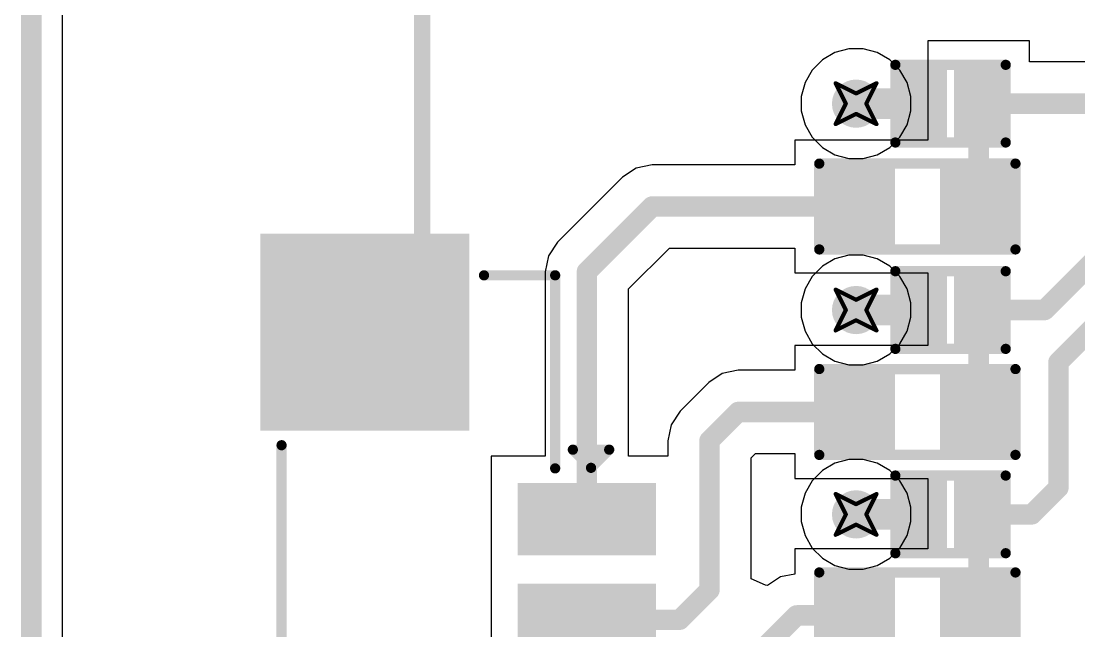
# Model space of a CAD drawing. Header units: inches. Extents: x -36 to 349, y -11 to 240.
# Drawn here: x -6.63 to 6.52, y 47.05 to 54.62 of the extents above; entities that cross this region are included whole.
import ezdxf

# ---------------------------------------------------------------- set-up
doc = ezdxf.new("R2010")
doc.units = ezdxf.units.IN
for name, color, linetype in [('Board Outline', 216, 'Continuous'), ('Bottom Layer', 5, 'Continuous'), ('Drill Drawing', 1, 'Continuous'), ('Layer 1', 16, 'Continuous'), ('Layer 2', 76, 'Continuous'), ('Top Layer', 1, 'Continuous'), ('Top Overlay', 2, 'Continuous'), ('Top Paste', 8, 'Continuous'), ('Top Solder', 216, 'Continuous'), ('Via Holes', 16, 'Continuous')]:
    doc.layers.add(name, color=color, linetype=linetype)

# ---------------------------------------------------------------- blocks, each defined once
blk = doc.blocks.new('R___0603_80')
at = {"layer": 'Top Layer'}
for points in [[(-0.3810127, 0.44447714), (-0.3810127, -0.44452286), (-1.1430127, -0.44452286), (-1.1430127, 0.44447714)], [(1.1429873, 0.44447714), (1.1429873, -0.44452286), (0.3809873, -0.44452286), (0.3809873, 0.44447714)]]:
    blk.add_hatch(color=1, dxfattribs=at).paths.add_polyline_path(points)
at = {"layer": 'Top Paste'}
for points in [[(-0.3810127, 0.44447714), (-0.3810127, -0.44452286), (-1.1430127, -0.44452286), (-1.1430127, 0.44447714)], [(1.1429873, 0.44447714), (1.1429873, -0.44452286), (0.3809873, -0.44452286), (0.3809873, 0.44447714)]]:
    blk.add_hatch(color=8, dxfattribs=at).paths.add_polyline_path(points)
at = {"layer": 'Top Solder'}
for points in [[(-0.2794127, 0.54607714), (-0.2794127, -0.54612286), (-1.2446127, -0.54612286), (-1.2446127, 0.54607714)], [(1.2445873, 0.54607714), (1.2445873, -0.54612286), (0.2793873, -0.54612286), (0.2793873, 0.54607714)]]:
    blk.add_hatch(color=216, dxfattribs=at).paths.add_polyline_path(points)
at = {"layer": 'Top Overlay'}
for points in [[(-1.2192127, 0.5333771399999999, 0.127, 0.127, 0), (-1.2192127, -0.5334228599999999, 0.127, 0.127, 0)], [(1.2191873, 0.5333771399999999, 0.127, 0.127, 0), (-1.2192127, 0.5333771399999999, 0.127, 0.127, 0)], [(1.2191873, 0.5333771399999999, 0.127, 0.127, 0), (1.2191873, -0.5334228599999999, 0.127, 0.127, 0)], [(1.2191873, -0.5334228599999999, 0.127, 0.127, 0), (-1.2192127, -0.5334228599999999, 0.127, 0.127, 0)]]:
    blk.add_lwpolyline(points, format="xyseb", dxfattribs=at)
for points in [[(-1.2509627, 0.5333771399999999, 0.0635, 0.0635, 1), (-1.1874627, 0.5333771399999999, 0.0635, 0.0635, 1)], [(-1.2509627, 0.5333771399999999, 0.0635, 0.0635, 1), (-1.1874627, 0.5333771399999999, 0.0635, 0.0635, 1)], [(1.1874373, 0.5333771399999999, 0.0635, 0.0635, 1), (1.2509373, 0.5333771399999999, 0.0635, 0.0635, 1)], [(1.1874373, 0.5333771399999999, 0.0635, 0.0635, 1), (1.2509373, 0.5333771399999999, 0.0635, 0.0635, 1)], [(-1.2509627, -0.5334228599999999, 0.0635, 0.0635, 1), (-1.1874627, -0.5334228599999999, 0.0635, 0.0635, 1)], [(-1.2509627, -0.5334228599999999, 0.0635, 0.0635, 1), (-1.1874627, -0.5334228599999999, 0.0635, 0.0635, 1)], [(1.1874373, -0.5334228599999999, 0.0635, 0.0635, 1), (1.2509373, -0.5334228599999999, 0.0635, 0.0635, 1)], [(1.1874373, -0.5334228599999999, 0.0635, 0.0635, 1), (1.2509373, -0.5334228599999999, 0.0635, 0.0635, 1)]]:
    blk.add_lwpolyline(points, format="xyseb", close=True, dxfattribs=at)
blk = doc.blocks.new('R___0603_81')
at = {"layer": 'Top Layer'}
for points in [[(-0.3810127, 0.4444746), (-0.3810127, -0.4445254), (-1.1430127, -0.4445254), (-1.1430127, 0.4444746)], [(1.1429873, 0.4444746), (1.1429873, -0.4445254), (0.3809873, -0.4445254), (0.3809873, 0.4444746)]]:
    blk.add_hatch(color=1, dxfattribs=at).paths.add_polyline_path(points)
at = {"layer": 'Top Paste'}
for points in [[(-0.3810127, 0.4444746), (-0.3810127, -0.4445254), (-1.1430127, -0.4445254), (-1.1430127, 0.4444746)], [(1.1429873, 0.4444746), (1.1429873, -0.4445254), (0.3809873, -0.4445254), (0.3809873, 0.4444746)]]:
    blk.add_hatch(color=8, dxfattribs=at).paths.add_polyline_path(points)
at = {"layer": 'Top Solder'}
for points in [[(-0.2794127, 0.5460746), (-0.2794127, -0.5461254), (-1.2446127, -0.5461254), (-1.2446127, 0.5460746)], [(1.2445873, 0.5460746), (1.2445873, -0.5461254), (0.2793873, -0.5461254), (0.2793873, 0.5460746)]]:
    blk.add_hatch(color=216, dxfattribs=at).paths.add_polyline_path(points)
at = {"layer": 'Top Overlay'}
for points in [[(-1.2192127, 0.5333746, 0.127, 0.127, 0), (-1.2192127, -0.5334253999999999, 0.127, 0.127, 0)], [(1.2191873, 0.5333746, 0.127, 0.127, 0), (-1.2192127, 0.5333746, 0.127, 0.127, 0)], [(1.2191873, 0.5333746, 0.127, 0.127, 0), (1.2191873, -0.5334253999999999, 0.127, 0.127, 0)], [(1.2191873, -0.5334253999999999, 0.127, 0.127, 0), (-1.2192127, -0.5334253999999999, 0.127, 0.127, 0)]]:
    blk.add_lwpolyline(points, format="xyseb", dxfattribs=at)
for points in [[(-1.2509627, 0.5333746, 0.0635, 0.0635, 1), (-1.1874627, 0.5333746, 0.0635, 0.0635, 1)], [(-1.2509627, 0.5333746, 0.0635, 0.0635, 1), (-1.1874627, 0.5333746, 0.0635, 0.0635, 1)], [(1.1874373, 0.5333746, 0.0635, 0.0635, 1), (1.2509373, 0.5333746, 0.0635, 0.0635, 1)], [(1.1874373, 0.5333746, 0.0635, 0.0635, 1), (1.2509373, 0.5333746, 0.0635, 0.0635, 1)], [(-1.2509627, -0.5334253999999999, 0.0635, 0.0635, 1), (-1.1874627, -0.5334253999999999, 0.0635, 0.0635, 1)], [(-1.2509627, -0.5334253999999999, 0.0635, 0.0635, 1), (-1.1874627, -0.5334253999999999, 0.0635, 0.0635, 1)], [(1.1874373, -0.5334253999999999, 0.0635, 0.0635, 1), (1.2509373, -0.5334253999999999, 0.0635, 0.0635, 1)], [(1.1874373, -0.5334253999999999, 0.0635, 0.0635, 1), (1.2509373, -0.5334253999999999, 0.0635, 0.0635, 1)]]:
    blk.add_lwpolyline(points, format="xyseb", close=True, dxfattribs=at)
blk = doc.blocks.new('R___0603_82')
at = {"layer": 'Top Layer'}
for points in [[(-0.3810127, 0.44452286), (-0.3810127, -0.44447714), (-1.1430127, -0.44447714), (-1.1430127, 0.44452286)], [(1.1429873, 0.44452286), (1.1429873, -0.44447714), (0.3809873, -0.44447714), (0.3809873, 0.44452286)]]:
    blk.add_hatch(color=1, dxfattribs=at).paths.add_polyline_path(points)
at = {"layer": 'Top Paste'}
for points in [[(-0.3810127, 0.44452286), (-0.3810127, -0.44447714), (-1.1430127, -0.44447714), (-1.1430127, 0.44452286)], [(1.1429873, 0.44452286), (1.1429873, -0.44447714), (0.3809873, -0.44447714), (0.3809873, 0.44452286)]]:
    blk.add_hatch(color=8, dxfattribs=at).paths.add_polyline_path(points)
at = {"layer": 'Top Solder'}
for points in [[(-0.2794127, 0.54612286), (-0.2794127, -0.54607714), (-1.2446127, -0.54607714), (-1.2446127, 0.54612286)], [(1.2445873, 0.54612286), (1.2445873, -0.54607714), (0.2793873, -0.54607714), (0.2793873, 0.54612286)]]:
    blk.add_hatch(color=216, dxfattribs=at).paths.add_polyline_path(points)
at = {"layer": 'Top Overlay'}
for points in [[(-1.2192127, 0.5334228599999999, 0.127, 0.127, 0), (-1.2192127, -0.5333771399999999, 0.127, 0.127, 0)], [(1.2191873, 0.5334228599999999, 0.127, 0.127, 0), (-1.2192127, 0.5334228599999999, 0.127, 0.127, 0)], [(1.2191873, 0.5334228599999999, 0.127, 0.127, 0), (1.2191873, -0.5333771399999999, 0.127, 0.127, 0)], [(1.2191873, -0.5333771399999999, 0.127, 0.127, 0), (-1.2192127, -0.5333771399999999, 0.127, 0.127, 0)]]:
    blk.add_lwpolyline(points, format="xyseb", dxfattribs=at)
for points in [[(-1.2509627, 0.5334228599999999, 0.0635, 0.0635, 1), (-1.1874627, 0.5334228599999999, 0.0635, 0.0635, 1)], [(-1.2509627, 0.5334228599999999, 0.0635, 0.0635, 1), (-1.1874627, 0.5334228599999999, 0.0635, 0.0635, 1)], [(1.1874373, 0.5334228599999999, 0.0635, 0.0635, 1), (1.2509373, 0.5334228599999999, 0.0635, 0.0635, 1)], [(1.1874373, 0.5334228599999999, 0.0635, 0.0635, 1), (1.2509373, 0.5334228599999999, 0.0635, 0.0635, 1)], [(-1.2509627, -0.5333771399999999, 0.0635, 0.0635, 1), (-1.1874627, -0.5333771399999999, 0.0635, 0.0635, 1)], [(-1.2509627, -0.5333771399999999, 0.0635, 0.0635, 1), (-1.1874627, -0.5333771399999999, 0.0635, 0.0635, 1)], [(1.1874373, -0.5333771399999999, 0.0635, 0.0635, 1), (1.2509373, -0.5333771399999999, 0.0635, 0.0635, 1)], [(1.1874373, -0.5333771399999999, 0.0635, 0.0635, 1), (1.2509373, -0.5333771399999999, 0.0635, 0.0635, 1)]]:
    blk.add_lwpolyline(points, format="xyseb", close=True, dxfattribs=at)
blk = doc.blocks.new('HC_1_25_12PLT_334')
at = {"layer": 'Top Layer'}
for points in [[(-7.274948619999999, 2.1899499), (-6.47495022, 2.1899499), (-6.47495022, 0.5699379), (-7.274948619999999, 0.5699379)], [(-6.02491302, 2.1899499), (-5.22491462, 2.1899499), (-5.22491462, 0.5699379), (-6.02491302, 0.5699379)], [(-10.37496782, -0.1300734), (-8.02495982, -0.1300734), (-8.02495982, -2.6300684), (-10.37496782, -2.6300684)]]:
    blk.add_hatch(color=1, dxfattribs=at).paths.add_polyline_path(points)
at = {"layer": 'Top Paste'}
for points in [[(-7.274948619999999, 2.1899499), (-6.47495022, 2.1899499), (-6.47495022, 0.5699379), (-7.274948619999999, 0.5699379)], [(-6.02491302, 2.1899499), (-5.22491462, 2.1899499), (-5.22491462, 0.5699379), (-6.02491302, 0.5699379)], [(-10.37496782, -0.1300734), (-8.02495982, -0.1300734), (-8.02495982, -2.6300684), (-10.37496782, -2.6300684)]]:
    blk.add_hatch(color=8, dxfattribs=at).paths.add_polyline_path(points)
at = {"layer": 'Top Solder'}
for points in [[(-7.324961219999999, 2.2399625), (-6.42493762, 2.2399625), (-6.42493762, 0.5199253), (-7.324961219999999, 0.5199253)], [(-6.07492562, 2.2399625), (-5.17490202, 2.2399625), (-5.17490202, 0.5199253), (-6.07492562, 0.5199253)], [(-10.42498042, -0.08006079999999999), (-7.974947219999999, -0.08006079999999999), (-7.974947219999999, -2.680081), (-10.42498042, -2.680081)]]:
    blk.add_hatch(color=216, dxfattribs=at).paths.add_polyline_path(points)
at = {"layer": 'Top Overlay'}
for points in [[(-7.512743420000001, 1.4307439, 0.127, 0.127, 0), (-7.738549419999999, 1.6565499, 0.127, 0.127, 0)], [(-7.738549419999999, 1.2049379, 0.127, 0.127, 0), (-7.738549419999999, 1.6565499, 0.127, 0.127, 0)], [(-7.738549419999999, 1.2049379, 0.127, 0.127, 0), (-7.512743420000001, 1.4307439, 0.127, 0.127, 0)], [(-9.90588062, 0.1010539, 0.127, 0.127, 0), (-9.90593142, 0.9849230999999999, 0.127, 0.127, 0)], [(-7.506139419999999, 0.9849230999999999, 0.127, 0.127, 0), (-9.90588062, 0.9849230999999999, 0.127, 0.127, 0)], [(7.793906179999999, -2.4150193, 0.127, 0.127, 0), (-7.793921419999999, -2.4150193, 0.127, 0.127, 0)]]:
    blk.add_lwpolyline(points, format="xyseb", dxfattribs=at)
for points in [[(-7.77029942, 1.6565499, 0.0635, 0.0635, 1), (-7.706799419999999, 1.6565499, 0.0635, 0.0635, 1)], [(-7.77029942, 1.6565499, 0.0635, 0.0635, 1), (-7.706799419999999, 1.6565499, 0.0635, 0.0635, 1)], [(-7.544493419999999, 1.4307439, 0.0635, 0.0635, 1), (-7.480993419999999, 1.4307439, 0.0635, 0.0635, 1)], [(-7.544493419999999, 1.4307439, 0.0635, 0.0635, 1), (-7.480993419999999, 1.4307439, 0.0635, 0.0635, 1)], [(-7.77029942, 1.2049379, 0.0635, 0.0635, 1), (-7.706799419999999, 1.2049379, 0.0635, 0.0635, 1)], [(-7.77029942, 1.2049379, 0.0635, 0.0635, 1), (-7.706799419999999, 1.2049379, 0.0635, 0.0635, 1)], [(-9.93768142, 0.9849230999999999, 0.0635, 0.0635, 1), (-9.87418142, 0.9849230999999999, 0.0635, 0.0635, 1)], [(-9.93763062, 0.9849230999999999, 0.0635, 0.0635, 1), (-9.874130619999999, 0.9849230999999999, 0.0635, 0.0635, 1)], [(-7.53788942, 0.9849230999999999, 0.0635, 0.0635, 1), (-7.47438942, 0.9849230999999999, 0.0635, 0.0635, 1)], [(-9.93763062, 0.1010539, 0.0635, 0.0635, 1), (-9.874130619999999, 0.1010539, 0.0635, 0.0635, 1)], [(-7.82567142, -2.4150193, 0.0635, 0.0635, 1), (-7.76217142, -2.4150193, 0.0635, 0.0635, 1)]]:
    blk.add_lwpolyline(points, format="xyseb", close=True, dxfattribs=at)
blk = doc.blocks.new('SOD_882_B__D___________382')
at = {"layer": 'Top Layer'}
for points in [[(-0.10000996, -0.3999750699999999), (-0.60000896, -0.3999750699999999), (-0.60000896, 0.40002587), (-0.10000996, 0.40002587)], [(0.60001404, -0.3999750699999999), (0.10001504, -0.3999750699999999), (0.10001504, 0.40002587), (0.60001404, 0.40002587)]]:
    blk.add_hatch(color=1, dxfattribs=at).paths.add_polyline_path(points)
at = {"layer": 'Top Paste'}
for points in [[(-0.10000996, -0.3999750699999999), (-0.60000896, -0.3999750699999999), (-0.60000896, 0.40002587), (-0.10000996, 0.40002587)], [(0.60001404, -0.3999750699999999), (0.10001504, -0.3999750699999999), (0.10001504, 0.40002587), (0.60001404, 0.40002587)]]:
    blk.add_hatch(color=8, dxfattribs=at).paths.add_polyline_path(points)
at = {"layer": 'Top Solder'}
for points in [[(-0.04500880000000007, -0.45497623), (-0.65501012, -0.4549762299999999), (-0.6550101199999999, 0.45502703), (-0.04500879999999993, 0.4550270299999999)], [(0.6550151999999999, -0.45497623), (0.04501387999999992, -0.4549762299999999), (0.04501388000000007, 0.45502703), (0.6550152, 0.4550270299999999)]]:
    blk.add_hatch(color=216, dxfattribs=at).paths.add_polyline_path(points)
at = {"layer": 'Top Overlay'}
for points in [[(-0.68579746, 0.4826254, 0.127, 0.127, 0), (0.68580254, 0.4826254, 0.127, 0.127, 0)], [(-0.68579746, -0.4825745999999999, 0.127, 0.127, 0), (-0.68579746, 0.4826254, 0.127, 0.127, 0)], [(0.68580254, -0.4825745999999999, 0.127, 0.127, 0), (0.68580254, 0.4826254, 0.127, 0.127, 0)], [(-0.68579746, -0.4825745999999999, 0.127, 0.127, 0), (0.68580254, -0.4825745999999999, 0.127, 0.127, 0)]]:
    blk.add_lwpolyline(points, format="xyseb", dxfattribs=at)
for points in [[(-0.71754746, 0.4826254, 0.0635, 0.0635, 1), (-0.6540474599999999, 0.4826254, 0.0635, 0.0635, 1)], [(-0.71754746, 0.4826254, 0.0635, 0.0635, 1), (-0.6540474599999999, 0.4826254, 0.0635, 0.0635, 1)], [(0.65405254, 0.4826254, 0.0635, 0.0635, 1), (0.71755254, 0.4826254, 0.0635, 0.0635, 1)], [(0.65405254, 0.4826254, 0.0635, 0.0635, 1), (0.71755254, 0.4826254, 0.0635, 0.0635, 1)], [(-0.71754746, -0.4825745999999999, 0.0635, 0.0635, 1), (-0.6540474599999999, -0.4825745999999999, 0.0635, 0.0635, 1)], [(-0.71754746, -0.4825745999999999, 0.0635, 0.0635, 1), (-0.6540474599999999, -0.4825745999999999, 0.0635, 0.0635, 1)], [(0.65405254, -0.4825745999999999, 0.0635, 0.0635, 1), (0.71755254, -0.4825745999999999, 0.0635, 0.0635, 1)], [(0.65405254, -0.4825745999999999, 0.0635, 0.0635, 1), (0.71755254, -0.4825745999999999, 0.0635, 0.0635, 1)]]:
    blk.add_lwpolyline(points, format="xyseb", close=True, dxfattribs=at)
blk = doc.blocks.new('SOD_882_B__D___________383')
at = {"layer": 'Top Layer'}
for points in [[(-0.10000996, -0.3999750699999999), (-0.60000896, -0.3999750699999999), (-0.60000896, 0.40002587), (-0.10000996, 0.40002587)], [(0.60001404, -0.3999750699999999), (0.10001504, -0.3999750699999999), (0.10001504, 0.40002587), (0.60001404, 0.40002587)]]:
    blk.add_hatch(color=1, dxfattribs=at).paths.add_polyline_path(points)
at = {"layer": 'Top Paste'}
for points in [[(-0.10000996, -0.3999750699999999), (-0.60000896, -0.3999750699999999), (-0.60000896, 0.40002587), (-0.10000996, 0.40002587)], [(0.60001404, -0.3999750699999999), (0.10001504, -0.3999750699999999), (0.10001504, 0.40002587), (0.60001404, 0.40002587)]]:
    blk.add_hatch(color=8, dxfattribs=at).paths.add_polyline_path(points)
at = {"layer": 'Top Solder'}
for points in [[(-0.04500880000000007, -0.45497623), (-0.65501012, -0.4549762299999999), (-0.6550101199999999, 0.45502703), (-0.04500879999999993, 0.4550270299999999)], [(0.6550151999999999, -0.45497623), (0.04501387999999992, -0.4549762299999999), (0.04501388000000007, 0.45502703), (0.6550152, 0.4550270299999999)]]:
    blk.add_hatch(color=216, dxfattribs=at).paths.add_polyline_path(points)
at = {"layer": 'Top Overlay'}
for points in [[(-0.68579746, 0.4826254, 0.127, 0.127, 0), (0.68580254, 0.4826254, 0.127, 0.127, 0)], [(-0.68579746, -0.4825745999999999, 0.127, 0.127, 0), (-0.68579746, 0.4826254, 0.127, 0.127, 0)], [(0.68580254, -0.4825745999999999, 0.127, 0.127, 0), (0.68580254, 0.4826254, 0.127, 0.127, 0)], [(-0.68579746, -0.4825745999999999, 0.127, 0.127, 0), (0.68580254, -0.4825745999999999, 0.127, 0.127, 0)]]:
    blk.add_lwpolyline(points, format="xyseb", dxfattribs=at)
for points in [[(-0.71754746, 0.4826254, 0.0635, 0.0635, 1), (-0.6540474599999999, 0.4826254, 0.0635, 0.0635, 1)], [(-0.71754746, 0.4826254, 0.0635, 0.0635, 1), (-0.6540474599999999, 0.4826254, 0.0635, 0.0635, 1)], [(0.65405254, 0.4826254, 0.0635, 0.0635, 1), (0.71755254, 0.4826254, 0.0635, 0.0635, 1)], [(0.65405254, 0.4826254, 0.0635, 0.0635, 1), (0.71755254, 0.4826254, 0.0635, 0.0635, 1)], [(-0.71754746, -0.4825745999999999, 0.0635, 0.0635, 1), (-0.6540474599999999, -0.4825745999999999, 0.0635, 0.0635, 1)], [(-0.71754746, -0.4825745999999999, 0.0635, 0.0635, 1), (-0.6540474599999999, -0.4825745999999999, 0.0635, 0.0635, 1)], [(0.65405254, -0.4825745999999999, 0.0635, 0.0635, 1), (0.71755254, -0.4825745999999999, 0.0635, 0.0635, 1)], [(0.65405254, -0.4825745999999999, 0.0635, 0.0635, 1), (0.71755254, -0.4825745999999999, 0.0635, 0.0635, 1)]]:
    blk.add_lwpolyline(points, format="xyseb", close=True, dxfattribs=at)
blk = doc.blocks.new('SOD_882_B__D___________384')
at = {"layer": 'Top Layer'}
for points in [[(-0.10000996, -0.3999750699999999), (-0.60000896, -0.3999750699999999), (-0.60000896, 0.40002587), (-0.10000996, 0.40002587)], [(0.60001404, -0.3999750699999999), (0.10001504, -0.3999750699999999), (0.10001504, 0.40002587), (0.60001404, 0.40002587)]]:
    blk.add_hatch(color=1, dxfattribs=at).paths.add_polyline_path(points)
at = {"layer": 'Top Paste'}
for points in [[(-0.10000996, -0.3999750699999999), (-0.60000896, -0.3999750699999999), (-0.60000896, 0.40002587), (-0.10000996, 0.40002587)], [(0.60001404, -0.3999750699999999), (0.10001504, -0.3999750699999999), (0.10001504, 0.40002587), (0.60001404, 0.40002587)]]:
    blk.add_hatch(color=8, dxfattribs=at).paths.add_polyline_path(points)
at = {"layer": 'Top Solder'}
for points in [[(-0.04500880000000007, -0.45497623), (-0.65501012, -0.4549762299999999), (-0.6550101199999999, 0.45502703), (-0.04500879999999993, 0.4550270299999999)], [(0.6550151999999999, -0.45497623), (0.04501387999999992, -0.4549762299999999), (0.04501388000000007, 0.45502703), (0.6550152, 0.4550270299999999)]]:
    blk.add_hatch(color=216, dxfattribs=at).paths.add_polyline_path(points)
at = {"layer": 'Top Overlay'}
for points in [[(-0.68579746, 0.4826254, 0.127, 0.127, 0), (0.68580254, 0.4826254, 0.127, 0.127, 0)], [(-0.68579746, -0.4825745999999999, 0.127, 0.127, 0), (-0.68579746, 0.4826254, 0.127, 0.127, 0)], [(0.68580254, -0.4825745999999999, 0.127, 0.127, 0), (0.68580254, 0.4826254, 0.127, 0.127, 0)], [(-0.68579746, -0.4825745999999999, 0.127, 0.127, 0), (0.68580254, -0.4825745999999999, 0.127, 0.127, 0)]]:
    blk.add_lwpolyline(points, format="xyseb", dxfattribs=at)
for points in [[(-0.71754746, 0.4826254, 0.0635, 0.0635, 1), (-0.6540474599999999, 0.4826254, 0.0635, 0.0635, 1)], [(-0.71754746, 0.4826254, 0.0635, 0.0635, 1), (-0.6540474599999999, 0.4826254, 0.0635, 0.0635, 1)], [(0.65405254, 0.4826254, 0.0635, 0.0635, 1), (0.71755254, 0.4826254, 0.0635, 0.0635, 1)], [(0.65405254, 0.4826254, 0.0635, 0.0635, 1), (0.71755254, 0.4826254, 0.0635, 0.0635, 1)], [(-0.71754746, -0.4825745999999999, 0.0635, 0.0635, 1), (-0.6540474599999999, -0.4825745999999999, 0.0635, 0.0635, 1)], [(-0.71754746, -0.4825745999999999, 0.0635, 0.0635, 1), (-0.6540474599999999, -0.4825745999999999, 0.0635, 0.0635, 1)], [(0.65405254, -0.4825745999999999, 0.0635, 0.0635, 1), (0.71755254, -0.4825745999999999, 0.0635, 0.0635, 1)], [(0.65405254, -0.4825745999999999, 0.0635, 0.0635, 1), (0.71755254, -0.4825745999999999, 0.0635, 0.0635, 1)]]:
    blk.add_lwpolyline(points, format="xyseb", close=True, dxfattribs=at)

msp = doc.modelspace()

# ---------------------------------------------------------------- hatches: boundary and pattern name
at = {"layer": 'Bottom Layer'}
h = msp.add_hatch(color=5, dxfattribs=at)
edge = h.paths.add_edge_path()
edge.add_arc((3.74874282, 53.59919176), 0.2999994, 0, 360)
h = msp.add_hatch(color=5, dxfattribs=at)
edge = h.paths.add_edge_path()
edge.add_arc((3.74874282, 51.03379175999999), 0.2999994, 0, 360)
h = msp.add_hatch(color=5, dxfattribs=at)
edge = h.paths.add_edge_path()
edge.add_arc((3.74874282, 48.49379175999999), 0.2999994, 0, 360)
at = {"layer": 'Layer 1'}
h = msp.add_hatch(color=16, dxfattribs=at)
edge = h.paths.add_edge_path()
edge.add_arc((3.74874282, 53.59919176), 0.2999994, 0, 360)
h = msp.add_hatch(color=16, dxfattribs=at)
edge = h.paths.add_edge_path()
edge.add_arc((3.74874282, 51.03379175999999), 0.2999994, 0, 360)
h = msp.add_hatch(color=16, dxfattribs=at)
edge = h.paths.add_edge_path()
edge.add_arc((3.74874282, 48.49379175999999), 0.2999994, 0, 360)
at = {"layer": 'Layer 2'}
h = msp.add_hatch(color=76, dxfattribs=at)
edge = h.paths.add_edge_path()
edge.add_arc((3.74874282, 53.59919176), 0.2999994, 0, 360)
h = msp.add_hatch(color=76, dxfattribs=at)
edge = h.paths.add_edge_path()
edge.add_arc((3.74874282, 51.03379175999999), 0.2999994, 0, 360)
h = msp.add_hatch(color=76, dxfattribs=at)
edge = h.paths.add_edge_path()
edge.add_arc((3.74874282, 48.49379175999999), 0.2999994, 0, 360)
at = {"layer": 'Top Layer'}
h = msp.add_hatch(color=1, dxfattribs=at)
edge = h.paths.add_edge_path()
edge.add_arc((3.74874282, 53.59919176), 0.2999994, 0, 360)
h = msp.add_hatch(color=1, dxfattribs=at)
edge = h.paths.add_edge_path()
edge.add_arc((3.74874282, 51.03379175999999), 0.2999994, 0, 360)
h = msp.add_hatch(color=1, dxfattribs=at)
edge = h.paths.add_edge_path()
edge.add_arc((3.74874282, 48.49379175999999), 0.2999994, 0, 360)
at = {"layer": 'Via Holes'}
h = msp.add_hatch(color=7, dxfattribs=at)
edge = h.paths.add_edge_path()
edge.add_arc((3.74874282, 53.59919176), 0.1499997, 0, 360)
h = msp.add_hatch(color=7, dxfattribs=at)
edge = h.paths.add_edge_path()
edge.add_arc((3.74874282, 51.03379175999999), 0.1499997, 0, 360)
h = msp.add_hatch(color=7, dxfattribs=at)
edge = h.paths.add_edge_path()
edge.add_arc((3.74874282, 48.49379175999999), 0.1499997, 0, 360)

# ---------------------------------------------------------------- linework, layer by layer
at = {"layer": 'Board Outline'}
msp.add_lwpolyline([(-6.500014940000001, -7.020910519999999, 0.254, 0.254, 0), (-6.500014940000001, 123.00003086, 0.254, 0.254, 0)], format="xyseb", dxfattribs=at)
at = {"layer": 'Bottom Layer'}
msp.add_line((-6.11156258, -7.020910519999999), (-6.11156258, 56.08414741999999), dxfattribs=at)
at = {"layer": 'Drill Drawing'}
for points in [[(3.49474282, 53.85319175999999, 0.0508, 0.0508, 0), (3.74874282, 53.72619176, 0.0508, 0.0508, 0)], [(3.49474282, 53.85319175999999, 0.0508, 0.0508, 0), (3.62174282, 53.59919176, 0.0508, 0.0508, 0)], [(3.74874282, 53.72619176, 0.0508, 0.0508, 0), (4.002742819999999, 53.85319175999999, 0.0508, 0.0508, 0)], [(3.87574282, 53.59919176, 0.0508, 0.0508, 0), (4.002742819999999, 53.85319175999999, 0.0508, 0.0508, 0)], [(3.49474282, 53.34519176, 0.0508, 0.0508, 0), (3.62174282, 53.59919176, 0.0508, 0.0508, 0)], [(3.49474282, 53.34519176, 0.0508, 0.0508, 0), (3.74874282, 53.47219175999999, 0.0508, 0.0508, 0)], [(3.74874282, 53.47219175999999, 0.0508, 0.0508, 0), (4.002742819999999, 53.34519176, 0.0508, 0.0508, 0)], [(3.87574282, 53.59919176, 0.0508, 0.0508, 0), (4.002742819999999, 53.34519176, 0.0508, 0.0508, 0)], [(3.49474282, 51.28779176, 0.0508, 0.0508, 0), (3.74874282, 51.16079176, 0.0508, 0.0508, 0)], [(3.49474282, 51.28779176, 0.0508, 0.0508, 0), (3.62174282, 51.03379175999999, 0.0508, 0.0508, 0)], [(3.74874282, 51.16079176, 0.0508, 0.0508, 0), (4.002742819999999, 51.28779176, 0.0508, 0.0508, 0)], [(3.87574282, 51.03379175999999, 0.0508, 0.0508, 0), (4.002742819999999, 51.28779176, 0.0508, 0.0508, 0)], [(3.49474282, 50.77979175999999, 0.0508, 0.0508, 0), (3.62174282, 51.03379175999999, 0.0508, 0.0508, 0)], [(3.87574282, 51.03379175999999, 0.0508, 0.0508, 0), (4.002742819999999, 50.77979175999999, 0.0508, 0.0508, 0)], [(3.49474282, 50.77979175999999, 0.0508, 0.0508, 0), (3.74874282, 50.90679176, 0.0508, 0.0508, 0)], [(3.74874282, 50.90679176, 0.0508, 0.0508, 0), (4.002742819999999, 50.77979175999999, 0.0508, 0.0508, 0)], [(3.49474282, 48.74779176, 0.0508, 0.0508, 0), (3.74874282, 48.62079176, 0.0508, 0.0508, 0)], [(3.49474282, 48.74779176, 0.0508, 0.0508, 0), (3.62174282, 48.49379175999999, 0.0508, 0.0508, 0)], [(3.74874282, 48.62079176, 0.0508, 0.0508, 0), (4.002742819999999, 48.74779176, 0.0508, 0.0508, 0)], [(3.87574282, 48.49379175999999, 0.0508, 0.0508, 0), (4.002742819999999, 48.74779176, 0.0508, 0.0508, 0)], [(3.49474282, 48.23979176, 0.0508, 0.0508, 0), (3.62174282, 48.49379175999999, 0.0508, 0.0508, 0)], [(3.87574282, 48.49379175999999, 0.0508, 0.0508, 0), (4.002742819999999, 48.23979176, 0.0508, 0.0508, 0)], [(3.49474282, 48.23979176, 0.0508, 0.0508, 0), (3.74874282, 48.36679176, 0.0508, 0.0508, 0)], [(3.74874282, 48.36679176, 0.0508, 0.0508, 0), (4.002742819999999, 48.23979176, 0.0508, 0.0508, 0)]]:
    msp.add_lwpolyline(points, format="xyseb", dxfattribs=at)
for points in [[(3.48204282, 53.85319175999999, 0.0254, 0.0254, 1), (3.50744282, 53.85319175999999, 0.0254, 0.0254, 1)], [(3.48204282, 53.85319175999999, 0.0254, 0.0254, 1), (3.50744282, 53.85319175999999, 0.0254, 0.0254, 1)], [(3.990042819999999, 53.85319175999999, 0.0254, 0.0254, 1), (4.01544282, 53.85319175999999, 0.0254, 0.0254, 1)], [(3.990042819999999, 53.85319175999999, 0.0254, 0.0254, 1), (4.01544282, 53.85319175999999, 0.0254, 0.0254, 1)], [(3.73604282, 53.72619176, 0.0254, 0.0254, 1), (3.76144282, 53.72619176, 0.0254, 0.0254, 1)], [(3.73604282, 53.72619176, 0.0254, 0.0254, 1), (3.76144282, 53.72619176, 0.0254, 0.0254, 1)], [(3.60904282, 53.59919176, 0.0254, 0.0254, 1), (3.63444282, 53.59919176, 0.0254, 0.0254, 1)], [(3.60904282, 53.59919176, 0.0254, 0.0254, 1), (3.63444282, 53.59919176, 0.0254, 0.0254, 1)], [(3.73604282, 53.47219175999999, 0.0254, 0.0254, 1), (3.76144282, 53.47219175999999, 0.0254, 0.0254, 1)], [(3.73604282, 53.47219175999999, 0.0254, 0.0254, 1), (3.76144282, 53.47219175999999, 0.0254, 0.0254, 1)], [(3.86304282, 53.59919176, 0.0254, 0.0254, 1), (3.88844282, 53.59919176, 0.0254, 0.0254, 1)], [(3.86304282, 53.59919176, 0.0254, 0.0254, 1), (3.88844282, 53.59919176, 0.0254, 0.0254, 1)], [(3.48204282, 53.34519176, 0.0254, 0.0254, 1), (3.50744282, 53.34519176, 0.0254, 0.0254, 1)], [(3.48204282, 53.34519176, 0.0254, 0.0254, 1), (3.50744282, 53.34519176, 0.0254, 0.0254, 1)], [(3.990042819999999, 53.34519176, 0.0254, 0.0254, 1), (4.01544282, 53.34519176, 0.0254, 0.0254, 1)], [(3.990042819999999, 53.34519176, 0.0254, 0.0254, 1), (4.01544282, 53.34519176, 0.0254, 0.0254, 1)], [(3.48204282, 51.28779176, 0.0254, 0.0254, 1), (3.50744282, 51.28779176, 0.0254, 0.0254, 1)], [(3.48204282, 51.28779176, 0.0254, 0.0254, 1), (3.50744282, 51.28779176, 0.0254, 0.0254, 1)], [(3.990042819999999, 51.28779176, 0.0254, 0.0254, 1), (4.01544282, 51.28779176, 0.0254, 0.0254, 1)], [(3.990042819999999, 51.28779176, 0.0254, 0.0254, 1), (4.01544282, 51.28779176, 0.0254, 0.0254, 1)], [(3.73604282, 51.16079176, 0.0254, 0.0254, 1), (3.76144282, 51.16079176, 0.0254, 0.0254, 1)], [(3.73604282, 51.16079176, 0.0254, 0.0254, 1), (3.76144282, 51.16079176, 0.0254, 0.0254, 1)], [(3.60904282, 51.03379175999999, 0.0254, 0.0254, 1), (3.63444282, 51.03379175999999, 0.0254, 0.0254, 1)], [(3.60904282, 51.03379175999999, 0.0254, 0.0254, 1), (3.63444282, 51.03379175999999, 0.0254, 0.0254, 1)], [(3.86304282, 51.03379175999999, 0.0254, 0.0254, 1), (3.88844282, 51.03379175999999, 0.0254, 0.0254, 1)], [(3.86304282, 51.03379175999999, 0.0254, 0.0254, 1), (3.88844282, 51.03379175999999, 0.0254, 0.0254, 1)], [(3.73604282, 50.90679176, 0.0254, 0.0254, 1), (3.76144282, 50.90679176, 0.0254, 0.0254, 1)], [(3.73604282, 50.90679176, 0.0254, 0.0254, 1), (3.76144282, 50.90679176, 0.0254, 0.0254, 1)], [(3.48204282, 50.77979175999999, 0.0254, 0.0254, 1), (3.50744282, 50.77979175999999, 0.0254, 0.0254, 1)], [(3.48204282, 50.77979175999999, 0.0254, 0.0254, 1), (3.50744282, 50.77979175999999, 0.0254, 0.0254, 1)], [(3.990042819999999, 50.77979175999999, 0.0254, 0.0254, 1), (4.01544282, 50.77979175999999, 0.0254, 0.0254, 1)], [(3.990042819999999, 50.77979175999999, 0.0254, 0.0254, 1), (4.01544282, 50.77979175999999, 0.0254, 0.0254, 1)], [(3.48204282, 48.74779176, 0.0254, 0.0254, 1), (3.50744282, 48.74779176, 0.0254, 0.0254, 1)], [(3.48204282, 48.74779176, 0.0254, 0.0254, 1), (3.50744282, 48.74779176, 0.0254, 0.0254, 1)], [(3.990042819999999, 48.74779176, 0.0254, 0.0254, 1), (4.01544282, 48.74779176, 0.0254, 0.0254, 1)], [(3.990042819999999, 48.74779176, 0.0254, 0.0254, 1), (4.01544282, 48.74779176, 0.0254, 0.0254, 1)], [(3.73604282, 48.62079176, 0.0254, 0.0254, 1), (3.76144282, 48.62079176, 0.0254, 0.0254, 1)], [(3.73604282, 48.62079176, 0.0254, 0.0254, 1), (3.76144282, 48.62079176, 0.0254, 0.0254, 1)], [(3.60904282, 48.49379175999999, 0.0254, 0.0254, 1), (3.63444282, 48.49379175999999, 0.0254, 0.0254, 1)], [(3.60904282, 48.49379175999999, 0.0254, 0.0254, 1), (3.63444282, 48.49379175999999, 0.0254, 0.0254, 1)], [(3.86304282, 48.49379175999999, 0.0254, 0.0254, 1), (3.88844282, 48.49379175999999, 0.0254, 0.0254, 1)], [(3.86304282, 48.49379175999999, 0.0254, 0.0254, 1), (3.88844282, 48.49379175999999, 0.0254, 0.0254, 1)], [(3.73604282, 48.36679176, 0.0254, 0.0254, 1), (3.76144282, 48.36679176, 0.0254, 0.0254, 1)], [(3.73604282, 48.36679176, 0.0254, 0.0254, 1), (3.76144282, 48.36679176, 0.0254, 0.0254, 1)], [(3.48204282, 48.23979176, 0.0254, 0.0254, 1), (3.50744282, 48.23979176, 0.0254, 0.0254, 1)], [(3.48204282, 48.23979176, 0.0254, 0.0254, 1), (3.50744282, 48.23979176, 0.0254, 0.0254, 1)], [(3.990042819999999, 48.23979176, 0.0254, 0.0254, 1), (4.01544282, 48.23979176, 0.0254, 0.0254, 1)], [(3.990042819999999, 48.23979176, 0.0254, 0.0254, 1), (4.01544282, 48.23979176, 0.0254, 0.0254, 1)]]:
    msp.add_lwpolyline(points, format="xyseb", close=True, dxfattribs=at)
at = {"layer": 'Layer 1'}
msp.add_line((-6.11156258, -7.020910519999999), (-6.11156258, 123.00002832), dxfattribs=at)
at = {"layer": 'Layer 2'}
for p, q in [((-6.11156258, -7.020910519999999), (-6.11156258, 60.0202)), ((3.485885839999999, 54.23378281999999), (3.33059786, 54.14412844)), ((3.65908844, 54.28019116), (3.485885839999999, 54.23378281999999)), ((3.8383972, 54.28019116), (3.65908844, 54.28019116)), ((4.0115998, 54.23378281999999), (3.8383972, 54.28019116)), ((4.16688778, 54.14412844), (4.0115998, 54.23378281999999)), ((3.33059786, 54.14412844), (3.20380614, 54.01733672)), ((4.2936795, 54.01733672), (4.16688778, 54.14412844)), ((3.20380614, 54.01733672), (3.11415176, 53.86204874)), ((4.38333388, 53.86204874), (4.2936795, 54.01733672)), ((3.11415176, 53.86204874), (3.06774342, 53.68884614)), ((4.42974222, 53.68884614), (4.38333388, 53.86204874)), ((3.06774342, 53.68884614), (3.06774342, 53.50953738)), ((4.42974222, 53.50953738), (4.42974222, 53.68884614)), ((3.06774342, 53.50953738), (3.11415176, 53.33633477999999)), ((4.38333388, 53.33633477999999), (4.42974222, 53.50953738)), ((3.11415176, 53.33633477999999), (3.20380614, 53.1810468)), ((4.2936795, 53.1810468), (4.38333388, 53.33633477999999)), ((3.20380614, 53.1810468), (3.33059786, 53.05425507999999)), ((4.16688778, 53.05425507999999), (4.2936795, 53.1810468)), ((3.33059786, 53.05425507999999), (3.485885839999999, 52.9646007)), ((4.0115998, 52.9646007), (4.16688778, 53.05425507999999)), ((3.485885839999999, 52.9646007), (3.65908844, 52.91819235999999)), ((3.65908844, 52.91819235999999), (3.8383972, 52.91819235999999)), ((3.8383972, 52.91819235999999), (4.0115998, 52.9646007)), ((3.485885839999999, 51.66838281999999), (3.33059786, 51.57872844)), ((3.65908844, 51.71479116), (3.485885839999999, 51.66838281999999)), ((3.8383972, 51.71479116), (3.65908844, 51.71479116)), ((4.0115998, 51.66838281999999), (3.8383972, 51.71479116)), ((4.16688778, 51.57872844), (4.0115998, 51.66838281999999)), ((3.33059786, 51.57872844), (3.20380614, 51.45193672)), ((4.2936795, 51.45193672), (4.16688778, 51.57872844)), ((3.20380614, 51.45193672), (3.11415176, 51.29664873999999)), ((4.38333388, 51.29664873999999), (4.2936795, 51.45193672)), ((3.11415176, 51.29664873999999), (3.06774342, 51.12344613999999)), ((4.42974222, 51.12344613999999), (4.38333388, 51.29664873999999)), ((3.06774342, 51.12344613999999), (3.06774342, 50.94413738)), ((4.42974222, 50.94413738), (4.42974222, 51.12344613999999)), ((3.06774342, 50.94413738), (3.11415176, 50.77093478)), ((4.38333388, 50.77093478), (4.42974222, 50.94413738)), ((3.11415176, 50.77093478), (3.20380614, 50.6156468)), ((4.2936795, 50.6156468), (4.38333388, 50.77093478)), ((3.20380614, 50.6156468), (3.33059786, 50.48885508)), ((4.16688778, 50.48885508), (4.2936795, 50.6156468)), ((3.33059786, 50.48885508), (3.485885839999999, 50.39920069999999)), ((4.0115998, 50.39920069999999), (4.16688778, 50.48885508)), ((3.485885839999999, 50.39920069999999), (3.65908844, 50.35279236)), ((3.65908844, 50.35279236), (3.8383972, 50.35279236)), ((3.8383972, 50.35279236), (4.0115998, 50.39920069999999)), ((3.65908844, 49.17479116), (3.485885839999999, 49.12838282)), ((3.8383972, 49.17479116), (3.65908844, 49.17479116)), ((4.0115998, 49.12838282), (3.8383972, 49.17479116)), ((3.33059786, 49.03872843999999), (3.20380614, 48.91193671999999)), ((3.485885839999999, 49.12838282), (3.33059786, 49.03872843999999)), ((4.16688778, 49.03872843999999), (4.0115998, 49.12838282)), ((4.2936795, 48.91193671999999), (4.16688778, 49.03872843999999)), ((3.20380614, 48.91193671999999), (3.11415176, 48.75664874)), ((4.38333388, 48.75664874), (4.2936795, 48.91193671999999)), ((3.11415176, 48.75664874), (3.06774342, 48.58344614)), ((4.42974222, 48.58344614), (4.38333388, 48.75664874)), ((3.06774342, 48.58344614), (3.06774342, 48.40413738)), ((4.42974222, 48.40413738), (4.42974222, 48.58344614)), ((3.06774342, 48.40413738), (3.11415176, 48.23093478)), ((4.38333388, 48.23093478), (4.42974222, 48.40413738)), ((3.11415176, 48.23093478), (3.20380614, 48.07564679999999)), ((4.2936795, 48.07564679999999), (4.38333388, 48.23093478)), ((3.20380614, 48.07564679999999), (3.33059786, 47.94885507999999)), ((4.16688778, 47.94885507999999), (4.2936795, 48.07564679999999)), ((3.33059786, 47.94885507999999), (3.485885839999999, 47.8592007)), ((3.485885839999999, 47.8592007), (3.65908844, 47.81279236)), ((3.8383972, 47.81279236), (4.0115998, 47.8592007)), ((4.0115998, 47.8592007), (4.16688778, 47.94885507999999)), ((3.65908844, 47.81279236), (3.8383972, 47.81279236))]:
    msp.add_line(p, q, dxfattribs=at)
at = {"layer": 'Top Layer'}
for p, q in [((-6.11156258, -7.020910519999999), (-6.11156258, 57.50062414)), ((5.903742319999999, 54.3801808), (4.64174332, 54.3801808)), ((4.64174332, 54.3801808), (4.64174332, 53.14614719999999)), ((5.903742319999999, 54.11713332), (5.903742319999999, 54.3801808)), ((7.62601218, 54.11713332), (5.903742319999999, 54.11713332)), ((4.64174332, 53.14614719999999), (2.98674282, 53.14614719999999)), ((2.98674282, 53.14614719999999), (2.98674282, 52.83859892)), ((1.01606858, 52.79917304), (0.84803234, 52.68689488)), ((1.21428002, 52.83859892), (1.01606858, 52.79917304)), ((2.98674282, 52.83859892), (1.21428002, 52.83859892)), ((0.84803234, 52.68689488), (0.03802634, 51.87688888)), ((0.03802634, 51.87688888), (-0.07425182, 51.70885264)), ((0.92222574, 51.29609756), (1.42882366, 51.80269548)), ((1.42882366, 51.80269548), (2.98674282, 51.80269548)), ((2.98674282, 51.80269548), (2.98674282, 51.4951472)), ((-0.07425182, 51.70885264), (-0.1136777, 51.5106412)), ((-0.1136777, 51.5106412), (-0.1136777, 49.2154972)), ((2.98674282, 51.4951472), (4.64174332, 51.4951472)), ((4.64174332, 51.4951472), (4.64174332, 50.5923296)), ((0.92222574, 49.2154972), (0.92222574, 51.29609756)), ((4.64174332, 50.5923296), (2.98674282, 50.5923296)), ((2.98674282, 50.5923296), (2.98674282, 50.28478131999999)), ((2.08631536, 50.24535544), (1.91827912, 50.13307727999999)), ((2.2845268, 50.28478131999999), (2.08631536, 50.24535544)), ((2.98674282, 50.28478131999999), (2.2845268, 50.28478131999999)), ((1.91827912, 50.13307727999999), (1.5612364, 49.77603456)), ((1.5612364, 49.77603456), (1.44895824, 49.60799832)), ((1.44895824, 49.60799832), (1.40953236, 49.40978688)), ((1.40953236, 49.40978688), (1.40953236, 49.2154972)), ((-0.1136777, 49.2154972), (-0.78673198, 49.2154972)), ((-0.78673198, 49.2154972), (-0.78673198, 47.6534988)), ((1.40953236, 49.2154972), (0.92222574, 49.2154972)), ((2.4454358, 49.19524324), (2.49907044, 49.24887787999999)), ((2.4454358, 47.69436486), (2.4454358, 49.19524324)), ((2.49907044, 49.24887787999999), (2.98674282, 49.24887787999999)), ((2.98674282, 49.24887787999999), (2.98674282, 48.9413296)), ((2.98674282, 48.9413296), (4.64174332, 48.9413296)), ((4.64174332, 48.9413296), (4.64174332, 48.0638612)), ((4.64174332, 48.0638612), (2.98674282, 48.0638612)), ((2.98674282, 48.0638612), (2.98674282, 47.75182727999999)), ((2.81108404, 47.71688704), (2.6486358, 47.60834267999999)), ((2.98674282, 47.75182727999999), (2.81108404, 47.71688704)), ((-0.78673198, 47.6534988), (-0.78673198, 46.4034632)), ((2.6249884, 47.61281308), (2.4454358, 47.69436486)), ((2.6486358, 47.60834267999999), (2.6249884, 47.61281308))]:
    msp.add_line(p, q, dxfattribs=at)
for points in [[(6.09175058, 51.0337816, 0.254, 0.254, 0), (18.5693685, 63.51139952, 0.254, 0.254, 0)], [(6.26329202, 50.38403944, 0.254, 0.254, 0), (18.80991666, 62.93066408, 0.254, 0.254, 0)], [(-1.64184838, 51.4734048, 0.2032, 0.2032, 0), (-1.64184838, 58.48537959999999, 0.2032, 0.2032, 0)], [(3.74874282, 53.59919176, 0.3809999999999999, 0.3809999999999999, 0), (4.572708659999999, 53.59919176, 0.3809999999999999, 0.3809999999999999, 0)], [(4.572708659999999, 53.59919176, 0.2032, 0.2032, 0), (4.57271882, 53.59918159999999, 0.2032, 0.2032, 0)], [(5.272742819999999, 52.32064719999999, 0.254, 0.254, 0), (5.272742819999999, 53.59918159999999, 0.254, 0.254, 0)], [(5.272742819999999, 53.59918159999999, 0.254, 0.254, 0), (7.84055582, 53.59918159999999, 0.254, 0.254, 0)], [(0.40427402, 51.5106412, 0.254, 0.254, 0), (1.21428002, 52.32064719999999, 0.254, 0.254, 0)], [(1.21428002, 52.32064719999999, 0.254, 0.254, 0), (3.74874282, 52.32064719999999, 0.254, 0.254, 0)], [(-2.35574078, 50.75951239999999, 0.2032, 0.2032, 0), (-1.64184838, 51.4734048, 0.2032, 0.2032, 0)], [(0.40427402, 48.434498, 0.254, 0.254, 0), (0.40427402, 51.5106412, 0.254, 0.254, 0)], [(3.74874282, 51.03379175999999, 0.3809999999999999, 0.3809999999999999, 0), (4.572708659999999, 51.03379175999999, 0.3809999999999999, 0.3809999999999999, 0)], [(5.272742819999999, 49.7668296, 0.254, 0.254, 0), (5.272742819999999, 51.0337816, 0.254, 0.254, 0)], [(5.272742819999999, 51.0337816, 0.254, 0.254, 0), (6.09175058, 51.0337816, 0.254, 0.254, 0)], [(6.26329202, 48.82469279999999, 0.254, 0.254, 0), (6.26329202, 50.38403944, 0.254, 0.254, 0)], [(1.92748408, 49.40978688, 0.254, 0.254, 0), (2.2845268, 49.7668296, 0.254, 0.254, 0)], [(2.2845268, 49.7668296, 0.254, 0.254, 0), (3.74874282, 49.7668296, 0.254, 0.254, 0)], [(1.92748408, 47.55440323999999, 0.254, 0.254, 0), (1.92748408, 49.40978688, 0.254, 0.254, 0)], [(5.93238082, 48.49378159999999, 0.254, 0.254, 0), (6.26329202, 48.82469279999999, 0.254, 0.254, 0)], [(3.74874282, 48.49379175999999, 0.3809999999999999, 0.3809999999999999, 0), (4.572708659999999, 48.49379175999999, 0.3809999999999999, 0.3809999999999999, 0)], [(5.272742819999999, 47.23836119999999, 0.254, 0.254, 0), (5.272742819999999, 48.49378159999999, 0.254, 0.254, 0)], [(5.272742819999999, 48.49378159999999, 0.254, 0.254, 0), (5.93238082, 48.49378159999999, 0.254, 0.254, 0)], [(1.55754324, 47.18446239999999, 0.254, 0.254, 0), (1.92748408, 47.55440323999999, 0.254, 0.254, 0)], [(1.70541442, 45.93447759999999, 0.254, 0.254, 0), (3.00929802, 47.23836119999999, 0.254, 0.254, 0)], [(3.00929802, 47.23836119999999, 0.254, 0.254, 0), (3.74874282, 47.23836119999999, 0.254, 0.254, 0)], [(0.40427402, 47.18446239999999, 0.254, 0.254, 0), (1.55754324, 47.18446239999999, 0.254, 0.254, 0)]]:
    msp.add_lwpolyline(points, format="xyseb", dxfattribs=at)
for points in [[(3.65349282, 53.59919176, 0.1905, 0.1905, 1), (3.84399282, 53.59919176, 0.1905, 0.1905, 1)], [(4.477458659999999, 53.59919176, 0.1905, 0.1905, 1), (4.667958659999999, 53.59919176, 0.1905, 0.1905, 1)], [(4.521908659999999, 53.59919176, 0.1016, 0.1016, 1), (4.62350866, 53.59919176, 0.1016, 0.1016, 1)], [(4.52191882, 53.59918159999999, 0.1016, 0.1016, 1), (4.62351882, 53.59918159999999, 0.1016, 0.1016, 1)], [(5.20924282, 53.59918159999999, 0.127, 0.127, 1), (5.33624282, 53.59918159999999, 0.127, 0.127, 1)], [(5.20924282, 53.59918159999999, 0.127, 0.127, 1), (5.33624282, 53.59918159999999, 0.127, 0.127, 1)], [(1.15078002, 52.32064719999999, 0.127, 0.127, 1), (1.27778002, 52.32064719999999, 0.127, 0.127, 1)], [(1.15078002, 52.32064719999999, 0.127, 0.127, 1), (1.27778002, 52.32064719999999, 0.127, 0.127, 1)], [(3.68524282, 52.32064719999999, 0.127, 0.127, 1), (3.81224282, 52.32064719999999, 0.127, 0.127, 1)], [(5.20924282, 52.32064719999999, 0.127, 0.127, 1), (5.33624282, 52.32064719999999, 0.127, 0.127, 1)], [(-1.69264838, 51.4734048, 0.1016, 0.1016, 1), (-1.59104838, 51.4734048, 0.1016, 0.1016, 1)], [(-1.69264838, 51.4734048, 0.1016, 0.1016, 1), (-1.59104838, 51.4734048, 0.1016, 0.1016, 1)], [(0.34077402, 51.5106412, 0.127, 0.127, 1), (0.46777402, 51.5106412, 0.127, 0.127, 1)], [(0.34077402, 51.5106412, 0.127, 0.127, 1), (0.46777402, 51.5106412, 0.127, 0.127, 1)], [(3.65349282, 51.03379175999999, 0.1905, 0.1905, 1), (3.84399282, 51.03379175999999, 0.1905, 0.1905, 1)], [(4.477458659999999, 51.03379175999999, 0.1905, 0.1905, 1), (4.667958659999999, 51.03379175999999, 0.1905, 0.1905, 1)], [(5.20924282, 51.0337816, 0.127, 0.127, 1), (5.33624282, 51.0337816, 0.127, 0.127, 1)], [(5.20924282, 51.0337816, 0.127, 0.127, 1), (5.33624282, 51.0337816, 0.127, 0.127, 1)], [(6.02825058, 51.0337816, 0.127, 0.127, 1), (6.15525058, 51.0337816, 0.127, 0.127, 1)], [(6.02825058, 51.0337816, 0.127, 0.127, 1), (6.15525058, 51.0337816, 0.127, 0.127, 1)], [(-2.40654078, 50.75951239999999, 0.1016, 0.1016, 1), (-2.30494078, 50.75951239999999, 0.1016, 0.1016, 1)], [(6.199792019999999, 50.38403944, 0.127, 0.127, 1), (6.32679202, 50.38403944, 0.127, 0.127, 1)], [(6.199792019999999, 50.38403944, 0.127, 0.127, 1), (6.32679202, 50.38403944, 0.127, 0.127, 1)], [(2.2210268, 49.7668296, 0.127, 0.127, 1), (2.3480268, 49.7668296, 0.127, 0.127, 1)], [(2.2210268, 49.7668296, 0.127, 0.127, 1), (2.3480268, 49.7668296, 0.127, 0.127, 1)], [(3.68524282, 49.7668296, 0.127, 0.127, 1), (3.81224282, 49.7668296, 0.127, 0.127, 1)], [(5.20924282, 49.7668296, 0.127, 0.127, 1), (5.33624282, 49.7668296, 0.127, 0.127, 1)], [(1.86398408, 49.40978688, 0.127, 0.127, 1), (1.99098408, 49.40978688, 0.127, 0.127, 1)], [(1.86398408, 49.40978688, 0.127, 0.127, 1), (1.99098408, 49.40978688, 0.127, 0.127, 1)], [(6.199792019999999, 48.82469279999999, 0.127, 0.127, 1), (6.32679202, 48.82469279999999, 0.127, 0.127, 1)], [(6.199792019999999, 48.82469279999999, 0.127, 0.127, 1), (6.32679202, 48.82469279999999, 0.127, 0.127, 1)], [(3.65349282, 48.49379175999999, 0.1905, 0.1905, 1), (3.84399282, 48.49379175999999, 0.1905, 0.1905, 1)], [(4.477458659999999, 48.49379175999999, 0.1905, 0.1905, 1), (4.667958659999999, 48.49379175999999, 0.1905, 0.1905, 1)], [(0.34077402, 48.434498, 0.127, 0.127, 1), (0.46777402, 48.434498, 0.127, 0.127, 1)], [(5.20924282, 48.49378159999999, 0.127, 0.127, 1), (5.33624282, 48.49378159999999, 0.127, 0.127, 1)], [(5.20924282, 48.49378159999999, 0.127, 0.127, 1), (5.33624282, 48.49378159999999, 0.127, 0.127, 1)], [(5.868880819999999, 48.49378159999999, 0.127, 0.127, 1), (5.99588082, 48.49378159999999, 0.127, 0.127, 1)], [(5.868880819999999, 48.49378159999999, 0.127, 0.127, 1), (5.99588082, 48.49378159999999, 0.127, 0.127, 1)], [(1.86398408, 47.55440323999999, 0.127, 0.127, 1), (1.99098408, 47.55440323999999, 0.127, 0.127, 1)], [(1.86398408, 47.55440323999999, 0.127, 0.127, 1), (1.99098408, 47.55440323999999, 0.127, 0.127, 1)], [(2.94579802, 47.23836119999999, 0.127, 0.127, 1), (3.07279802, 47.23836119999999, 0.127, 0.127, 1)], [(2.94579802, 47.23836119999999, 0.127, 0.127, 1), (3.07279802, 47.23836119999999, 0.127, 0.127, 1)], [(3.68524282, 47.23836119999999, 0.127, 0.127, 1), (3.81224282, 47.23836119999999, 0.127, 0.127, 1)], [(5.20924282, 47.23836119999999, 0.127, 0.127, 1), (5.33624282, 47.23836119999999, 0.127, 0.127, 1)], [(0.34077402, 47.18446239999999, 0.127, 0.127, 1), (0.46777402, 47.18446239999999, 0.127, 0.127, 1)], [(1.49404324, 47.18446239999999, 0.127, 0.127, 1), (1.62104324, 47.18446239999999, 0.127, 0.127, 1)], [(1.49404324, 47.18446239999999, 0.127, 0.127, 1), (1.62104324, 47.18446239999999, 0.127, 0.127, 1)]]:
    msp.add_lwpolyline(points, format="xyseb", close=True, dxfattribs=at)

# ---------------------------------------------------------------- block references
for name, p in [('SOD_882_B__D___________384', (4.92272828, 53.5991562)), ('SOD_882_B__D___________383', (4.92272828, 51.03375619999999)), ('SOD_882_B__D___________382', (4.92272828, 48.4937562))]:
    msp.add_blockref(name, p)
for name, p, rotation in [('R___0603_82', (4.51073012, 52.32067006), 180), ('HC_1_25_12PLT_334', (-0.97566988, 41.55954858), 270), ('R___0603_81', (4.51073012, 49.7668042), 180), ('R___0603_80', (4.51073012, 47.23833834), 180)]:
    msp.add_blockref(name, p, dxfattribs=dict(rotation=rotation))

doc.saveas('drawing.dxf')
